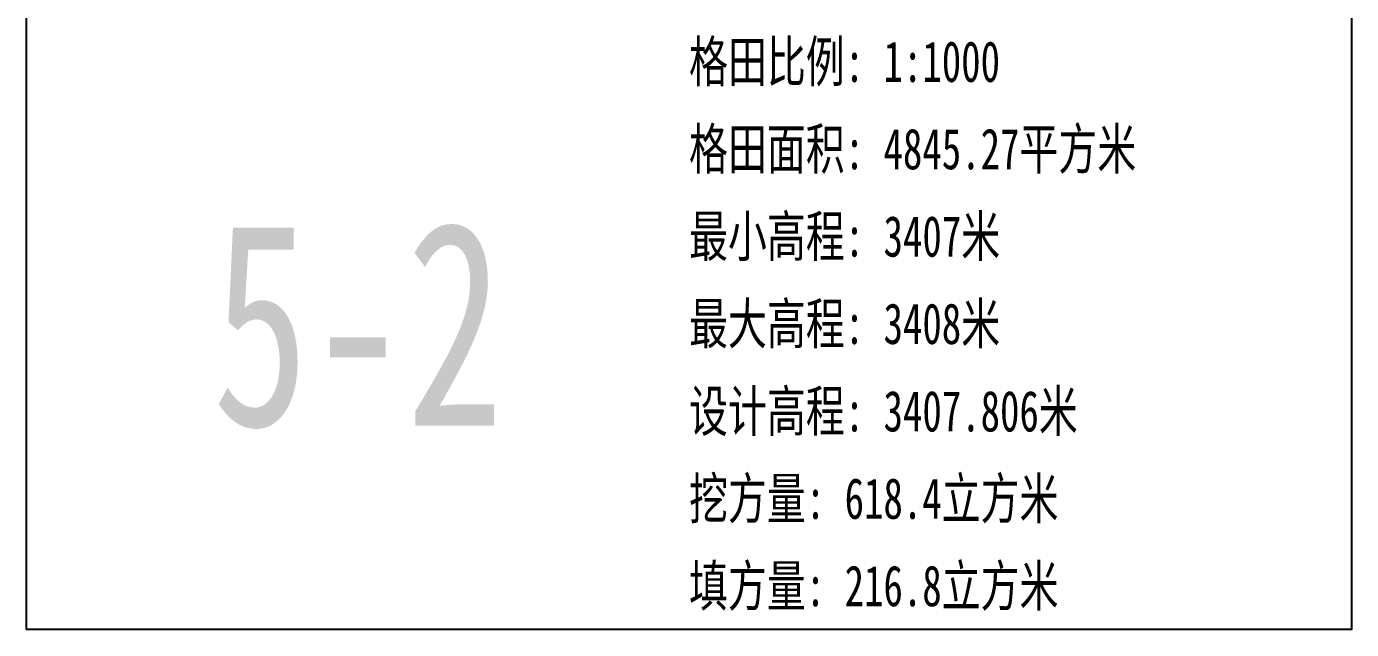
# Model space of a CAD drawing. Extents: x 4283 to 40403, y 1134 to 1764.
# Drawn here: x 6464.4 to 6594.4, y 1560.1 to 1619.3 of the extents above; entities that cross this region are included whole.
import ezdxf
from ezdxf.enums import TextEntityAlignment as Align

# ---------------------------------------------------------------- set-up
doc = ezdxf.new("R2010")
doc.units = 0
doc.layers.add('tdz_土方计算图', color=7, linetype='Continuous')
doc.styles.add('GLand', font='')
doc.styles.get('GLand').set_extended_font_data('FangSong_GB2312')

msp = doc.modelspace()

# ---------------------------------------------------------------- linework, layer by layer
at = {"layer": 'tdz_土方计算图', "linetype": 'Continuous'}
msp.add_lwpolyline([(6464.41, 1720.11), (6594.41, 1720.11), (6594.41, 1560.11), (6464.41, 1560.11)], close=True, dxfattribs=at)

# ---------------------------------------------------------------- texts
at = {"layer": 'tdz_土方计算图', "linetype": 'Continuous', "style": 'GLand', "width": 0.7}
for s, p in [('格田比例: 1:1000', (6529.41, 1615.83)), ('格田面积: 4845.27平方米', (6529.41, 1607.26)), ('最小高程: 3407米', (6529.41, 1598.69)), ('最大高程: 3408米', (6529.41, 1590.12)), ('设计高程: 3407.806米', (6529.41, 1581.54)), ('挖方量: 618.4立方米', (6529.41, 1572.97)), ('填方量: 216.8立方米', (6529.41, 1564.4))]:
    msp.add_text(s, height=4, dxfattribs=at).set_placement(p, align=Align.MIDDLE_LEFT)
at = {"layer": 'tdz_土方计算图', "color": 6, "linetype": 'Continuous', "style": 'GLand', "width": 0.7}
msp.add_text('5-2', height=20, dxfattribs=at).set_placement((6496.91, 1590.11), align=Align.MIDDLE_CENTER)

doc.saveas('drawing.dxf')
